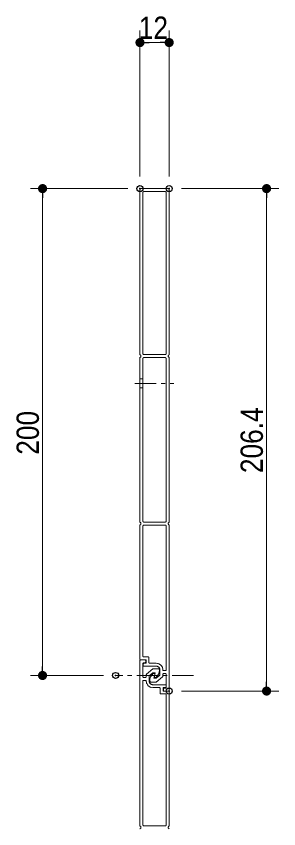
# Model space of a CAD drawing. Units: millimetres, scale not verified. Extents: x -1516 to 1516, y -761 to 761.
# Drawn here: x 171.3 to 279.1, y -381 to -47.2 of the extents above; entities that cross this region are included whole.
import ezdxf
from ezdxf.enums import TextEntityAlignment as Align

# ---------------------------------------------------------------- set-up
doc = ezdxf.new("R2010")
doc.units = ezdxf.units.MM
doc.header["$LTSCALE"] = 5
doc.header["$PDMODE"] = 32
doc.header["$PDSIZE"] = 2.5
doc.linetypes.add('USER1', pattern=[1.11, 0.71, -0.4])
doc.linetypes.add('USER2', pattern=[2.91, 1.76, -0.4, 0.35, -0.4])
for name, color, linetype, lineweight in [('0-1_3一般', 7, 'Continuous', 15), ('0-2_2寸法-1', 7, 'Continuous', 15), ('0-3_0', 7, 'Continuous', 25)]:
    doc.layers.add(name, color=color, linetype=linetype, lineweight=lineweight)
doc.layers.add('0-4_Defpoints', color=7, linetype='Continuous')
doc.styles.add('ＭＳ Ｐゴシック', font='')
doc.styles.get('ＭＳ Ｐゴシック').set_extended_font_data('MS PGothic')

# ---------------------------------------------------------------- blocks, each defined once
blk = doc.blocks.new('_Dot')
at = {"layer": '0-3_0'}
blk.add_line((-2.5, 0), (-5, 0), dxfattribs=at)
for points in [[(0, 0), (-2.5, 0), (-2.48, 0.313)], [(0, 0), (-2.48, -0.313), (-2.5, 0)], [(0, 0), (-2.48, 0.313), (-2.421, 0.622)], [(0, 0), (-2.421, -0.622), (-2.48, -0.313)], [(0, 0), (-2.421, 0.622), (-2.324, 0.92)], [(0, 0), (-2.324, -0.92), (-2.421, -0.622)], [(0, 0), (-2.324, 0.92), (-2.191, 1.204)], [(0, 0), (-2.191, -1.204), (-2.324, -0.92)], [(0, 0), (-2.191, 1.204), (-2.023, 1.469)], [(0, 0), (-2.023, -1.469), (-2.191, -1.204)], [(0, 0), (-2.023, 1.469), (-1.822, 1.711)], [(0, 0), (-1.822, -1.711), (-2.023, -1.469)], [(0, 0), (-1.822, 1.711), (-1.594, 1.926)], [(0, 0), (-1.594, -1.926), (-1.822, -1.711)], [(0, 0), (-1.594, 1.926), (-1.34, 2.111)], [(0, 0), (-1.34, -2.111), (-1.594, -1.926)], [(0, 0), (-1.34, 2.111), (-1.064, 2.262)], [(0, 0), (-1.064, -2.262), (-1.34, -2.111)], [(0, 0), (-1.064, 2.262), (-0.773, 2.378)], [(0, 0), (-0.773, -2.378), (-1.064, -2.262)], [(0, 0), (-0.773, 2.378), (-0.468, 2.456)], [(0, 0), (-0.468, -2.456), (-0.773, -2.378)], [(0, 0), (-0.468, 2.456), (-0.157, 2.495)], [(0, 0), (-0.157, -2.495), (-0.468, -2.456)], [(0, 0), (-0.157, 2.495), (0.157, 2.495)], [(0, 0), (0.157, -2.495), (-0.157, -2.495)], [(0, 0), (0.157, 2.495), (0.468, 2.456)], [(0, 0), (0.468, 2.456), (0.773, 2.378)], [(0, 0), (0.773, 2.378), (1.064, 2.262)], [(0, 0), (1.064, 2.262), (1.34, 2.111)], [(0, 0), (1.34, 2.111), (1.594, 1.926)], [(0, 0), (1.594, 1.926), (1.822, 1.711)], [(0, 0), (1.822, 1.711), (2.023, 1.469)], [(0, 0), (2.023, 1.469), (2.191, 1.204)], [(0, 0), (2.191, 1.204), (2.324, 0.92)], [(0, 0), (2.324, 0.92), (2.421, 0.622)], [(0, 0), (2.421, 0.622), (2.48, 0.313)], [(0, 0), (2.48, 0.313), (2.5, 0)], [(0, 0), (0.468, -2.456), (0.157, -2.495)], [(0, 0), (0.773, -2.378), (0.468, -2.456)], [(0, 0), (1.064, -2.262), (0.773, -2.378)], [(0, 0), (1.34, -2.111), (1.064, -2.262)], [(0, 0), (1.594, -1.926), (1.34, -2.111)], [(0, 0), (1.822, -1.711), (1.594, -1.926)], [(0, 0), (2.023, -1.469), (1.822, -1.711)], [(0, 0), (2.191, -1.204), (2.023, -1.469)], [(0, 0), (2.324, -0.92), (2.191, -1.204)], [(0, 0), (2.421, -0.622), (2.324, -0.92)], [(0, 0), (2.48, -0.313), (2.421, -0.622)], [(0, 0), (2.5, 0), (2.48, -0.313)]]:
    blk.add_solid(points, dxfattribs=at)

msp = doc.modelspace()

# ---------------------------------------------------------------- linework, layer by layer
at = {"layer": '0-1_3一般', "linetype": 'USER1'}
for p, q in [((222.125, -118.5), (222.125, -186.234)), ((233.625, -118), (222.625, -118)), ((223.325, -119.7), (223.325, -185.7)), ((232.425, -119.2), (223.825, -119.2)), ((232.925, -185.7), (232.925, -119.7)), ((234.125, -186.234), (234.125, -118.5)), ((222.125, -179.85), (222.125, -176.15)), ((222.125, -176.15), (222.125, -179.85)), ((232.425, -186.2), (223.825, -186.2)), ((222.125, -187.366), (222.125, -255.034)), ((223.325, -187.9), (223.325, -254.5)), ((223.825, -187.4), (232.425, -187.4)), ((232.925, -254.5), (232.925, -187.9)), ((234.125, -255.034), (234.125, -187.366)), ((223.325, -196.15), (222.125, -196.15)), ((223.325, -199.85), (223.325, -196.15)), ((223.325, -199.85), (223.325, -196.15)), ((222.125, -199.85), (223.325, -199.85)), ((222.125, -199.85), (223.325, -199.85)), ((222.125, -256.166), (222.125, -311.3)), ((222.125, -256.166), (222.125, -259.813)), ((222.125, -256.166), (222.125, -259.813)), ((223.325, -256.7), (223.325, -310.1)), ((223.325, -256.7), (223.325, -259.808)), ((223.325, -256.7), (223.325, -259.808)), ((232.425, -255), (223.825, -255)), ((223.825, -256.2), (232.425, -256.2)), ((223.825, -256.2), (232.125, -256.2)), ((232.925, -315.7), (232.925, -256.7)), ((234.125, -324.1), (234.125, -256.166)), ((223.625, -310.4), (225.525, -310.4)), ((222.125, -311.9), (222.125, -379.834)), ((224.225, -311.6), (222.425, -311.6)), ((223.325, -318.5), (223.325, -313.1)), ((223.425, -313.3), (223.425, -313.9)), ((223.625, -312.8), (224.225, -312.8)), ((224.525, -312.5), (224.525, -311.9)), ((225.825, -310.7), (225.825, -312.7)), ((226.125, -313), (228.825, -313)), ((223.725, -314.2), (228.825, -314.2)), ((227.425, -315.3), (224.832, -317.476)), ((226.032, -318.069), (227.425, -316.9)), ((229.625, -315.3), (227.425, -315.3)), ((227.425, -316.9), (228.434, -316.9)), ((228.434, -316.9), (228.039, -318.376)), ((230.125, -315.806), (230.125, -315.8)), ((230.325, -315.7), (230.325, -317.701)), ((231.825, -316), (232.625, -316)), ((223.325, -320.3), (223.325, -379.3)), ((224.425, -318.8), (223.625, -318.8)), ((224.425, -320), (223.625, -320)), ((224.725, -317.705), (224.725, -318.5)), ((225.925, -320.3), (225.925, -318.299)), ((226.125, -320.194), (226.125, -320.2)), ((231.525, -318.295), (231.525, -317.5)), ((231.825, -317.2), (232.625, -317.2)), ((232.925, -317.5), (232.925, -322.9)), ((232.525, -321.8), (227.425, -321.8)), ((230.125, -323), (227.425, -323)), ((230.425, -325.3), (230.425, -323.3)), ((231.625, -323), (232.525, -323)), ((231.625, -324.4), (231.625, -323)), ((231.725, -323.5), (231.725, -324.1)), ((232.625, -323.2), (232.025, -323.2)), ((232.825, -322.7), (232.825, -322.1)), ((232.625, -325.6), (230.725, -325.6)), ((233.825, -324.4), (231.625, -324.4)), ((232.025, -324.4), (233.825, -324.4)), ((232.925, -379.3), (232.925, -325.9)), ((234.125, -379.834), (234.125, -324.7)), ((222.125, -379.834), (222.125, -376.187)), ((222.125, -379.834), (222.125, -376.187)), ((223.325, -379.3), (223.325, -376.192)), ((223.325, -379.3), (223.325, -376.192)), ((232.125, -379.8), (223.825, -379.8)), ((232.425, -379.8), (223.825, -379.8))]:
    msp.add_line(p, q, dxfattribs=at)
at = {"layer": '0-1_3一般'}
for p, q in [((222.125, -118.5), (222.125, -186.234)), ((233.625, -118), (222.625, -118)), ((223.325, -119.7), (223.325, -185.7)), ((232.425, -119.2), (223.825, -119.2)), ((232.925, -185.7), (232.925, -119.7)), ((234.125, -186.234), (234.125, -118.5)), ((232.425, -186.2), (223.825, -186.2)), ((222.125, -187.366), (222.125, -255.034)), ((223.325, -187.9), (223.325, -254.5)), ((223.825, -187.4), (232.425, -187.4)), ((232.925, -254.5), (232.925, -187.9)), ((234.125, -255.034), (234.125, -187.366)), ((222.125, -256.166), (222.125, -311.3)), ((223.325, -256.7), (223.325, -310.1)), ((232.425, -255), (223.825, -255)), ((223.825, -256.2), (232.425, -256.2)), ((232.925, -315.7), (232.925, -256.7)), ((234.125, -324.1), (234.125, -256.166)), ((223.625, -310.4), (225.525, -310.4)), ((222.125, -311.9), (222.125, -379.834)), ((224.225, -311.6), (222.425, -311.6)), ((223.325, -318.5), (223.325, -313.1)), ((223.425, -313.3), (223.425, -313.9)), ((223.625, -312.8), (224.225, -312.8)), ((224.525, -312.5), (224.525, -311.9)), ((225.825, -310.7), (225.825, -312.7)), ((226.125, -313), (228.825, -313)), ((223.725, -314.2), (228.825, -314.2)), ((227.425, -315.3), (224.832, -317.476)), ((226.032, -318.069), (227.425, -316.9)), ((229.625, -315.3), (227.425, -315.3)), ((227.425, -316.9), (228.434, -316.9)), ((228.434, -316.9), (228.039, -318.376)), ((230.125, -315.806), (230.125, -315.8)), ((230.325, -315.7), (230.325, -317.701)), ((231.825, -316), (232.625, -316)), ((223.325, -320.3), (223.325, -379.3)), ((224.425, -318.8), (223.625, -318.8)), ((224.425, -320), (223.625, -320)), ((224.725, -317.705), (224.725, -318.5)), ((225.925, -320.3), (225.925, -318.299)), ((226.125, -320.194), (226.125, -320.2)), ((231.525, -318.295), (231.525, -317.5)), ((231.825, -317.2), (232.625, -317.2)), ((232.925, -317.5), (232.925, -322.9)), ((232.525, -321.8), (227.425, -321.8)), ((230.125, -323), (227.425, -323)), ((230.425, -325.3), (230.425, -323.3)), ((231.625, -323), (232.525, -323)), ((231.625, -324.4), (231.625, -323)), ((231.725, -323.5), (231.725, -324.1)), ((232.625, -323.2), (232.025, -323.2)), ((232.825, -322.7), (232.825, -322.1)), ((232.625, -325.6), (230.725, -325.6)), ((233.825, -324.4), (231.625, -324.4)), ((232.025, -324.4), (233.825, -324.4)), ((232.925, -379.3), (232.925, -325.9)), ((234.125, -379.834), (234.125, -324.7)), ((232.425, -379.8), (223.825, -379.8))]:
    msp.add_line(p, q, dxfattribs=at)
at = {"layer": '0-1_3一般', "linetype": 'USER2'}
for p, q in [((219.978, -198), (235.978, -198)), ((244.125, -318), (212.125, -318))]:
    msp.add_line(p, q, dxfattribs=at)
at = {"layer": '0-1_3一般', "linetype": 'USER1'}
for points in [[(223.325, -256.7), (223.327, -256.68), (223.33, -256.661), (223.334, -256.642), (223.338, -256.623), (223.343, -256.604), (223.349, -256.586), (223.355, -256.568), (223.361, -256.55), (223.369, -256.532), (223.376, -256.515), (223.385, -256.498), (223.394, -256.481), (223.404, -256.465), (223.414, -256.448), (223.425, -256.432), (223.436, -256.416), (223.448, -256.401), (223.461, -256.385), (223.474, -256.37), (223.488, -256.355), (223.502, -256.341), (223.517, -256.327), (223.531, -256.314), (223.546, -256.302), (223.562, -256.29), (223.577, -256.279), (223.593, -256.269), (223.61, -256.26), (223.626, -256.251), (223.643, -256.243), (223.66, -256.235), (223.677, -256.229), (223.695, -256.223), (223.712, -256.217), (223.73, -256.213), (223.749, -256.209), (223.767, -256.206), (223.786, -256.203), (223.806, -256.201)], [(223.331, -256.661), (223.327, -256.68), (223.325, -256.7), (223.327, -256.68), (223.331, -256.661), (223.334, -256.642), (223.338, -256.623), (223.343, -256.604), (223.349, -256.586), (223.355, -256.568), (223.361, -256.55), (223.369, -256.532), (223.376, -256.515), (223.385, -256.498), (223.394, -256.481), (223.404, -256.465), (223.414, -256.448), (223.425, -256.432), (223.436, -256.416), (223.448, -256.401), (223.461, -256.385), (223.474, -256.37), (223.488, -256.355), (223.502, -256.341), (223.517, -256.327), (223.531, -256.314), (223.546, -256.302), (223.562, -256.29), (223.577, -256.279), (223.593, -256.269), (223.61, -256.26), (223.626, -256.251), (223.643, -256.243), (223.66, -256.235), (223.677, -256.229), (223.695, -256.223), (223.712, -256.217), (223.73, -256.213), (223.749, -256.209), (223.767, -256.206)], [(223.335, -256.623), (223.332, -256.642), (223.329, -256.661), (223.327, -256.68), (223.325, -256.7)], [(223.806, -256.201), (223.825, -256.2), (223.806, -256.201), (223.786, -256.203), (223.767, -256.206), (223.749, -256.209), (223.73, -256.213), (223.712, -256.217), (223.695, -256.223), (223.677, -256.229), (223.66, -256.235), (223.643, -256.243), (223.626, -256.251), (223.61, -256.26), (223.593, -256.269), (223.577, -256.279), (223.562, -256.29), (223.546, -256.302), (223.531, -256.314), (223.517, -256.327), (223.502, -256.341), (223.488, -256.355), (223.474, -256.37), (223.461, -256.385), (223.448, -256.401), (223.436, -256.416), (223.425, -256.432), (223.414, -256.448), (223.404, -256.465), (223.394, -256.481), (223.385, -256.498), (223.376, -256.515), (223.369, -256.532), (223.361, -256.55), (223.355, -256.568), (223.349, -256.586), (223.343, -256.604), (223.338, -256.623), (223.334, -256.642), (223.331, -256.661)], [(223.767, -256.206), (223.786, -256.203), (223.806, -256.201), (223.825, -256.2), (223.805, -256.201), (223.786, -256.203), (223.767, -256.206), (223.748, -256.209), (223.73, -256.213), (223.712, -256.217), (223.694, -256.223), (223.676, -256.229), (223.659, -256.236), (223.641, -256.243), (223.624, -256.251), (223.608, -256.26), (223.591, -256.269), (223.575, -256.28), (223.559, -256.291), (223.543, -256.302), (223.528, -256.315), (223.512, -256.328), (223.497, -256.341), (223.483, -256.356), (223.468, -256.371), (223.455, -256.386), (223.442, -256.401), (223.43, -256.417), (223.418, -256.433), (223.407, -256.449), (223.397, -256.465), (223.387, -256.482), (223.378, -256.499), (223.37, -256.516), (223.363, -256.533), (223.356, -256.551), (223.35, -256.568), (223.344, -256.586), (223.339, -256.605), (223.335, -256.623)], [(222.425, -311.6), (224.625, -311.6), (224.625, -313), (223.725, -313)], [(226.625, -320.7), (228.825, -320.7), (231.418, -318.524)], [(230.218, -317.931), (228.825, -319.1), (227.816, -319.1), (228.211, -317.624)], [(223.327, -379.32), (223.325, -379.3), (223.327, -379.32), (223.331, -379.339), (223.334, -379.358), (223.338, -379.377), (223.343, -379.396), (223.349, -379.414), (223.355, -379.432), (223.361, -379.45), (223.369, -379.468), (223.376, -379.485), (223.385, -379.502), (223.394, -379.519), (223.404, -379.535), (223.414, -379.552), (223.425, -379.568), (223.436, -379.584), (223.448, -379.599), (223.461, -379.615), (223.474, -379.63), (223.488, -379.645), (223.502, -379.659), (223.517, -379.673), (223.531, -379.686), (223.546, -379.698), (223.562, -379.71), (223.577, -379.721), (223.593, -379.731), (223.61, -379.74), (223.626, -379.749), (223.643, -379.757), (223.66, -379.765), (223.677, -379.771), (223.695, -379.777), (223.712, -379.783), (223.73, -379.787), (223.749, -379.791), (223.767, -379.794), (223.786, -379.797)], [(223.334, -379.358), (223.331, -379.339), (223.327, -379.32), (223.325, -379.3), (223.327, -379.32), (223.33, -379.339), (223.334, -379.358), (223.338, -379.377), (223.343, -379.396), (223.349, -379.414), (223.355, -379.432), (223.361, -379.45), (223.369, -379.468), (223.376, -379.485), (223.385, -379.502), (223.394, -379.519), (223.404, -379.535), (223.414, -379.552), (223.425, -379.568), (223.436, -379.584), (223.448, -379.599), (223.461, -379.615), (223.474, -379.63), (223.488, -379.645), (223.502, -379.659), (223.517, -379.673), (223.531, -379.686), (223.546, -379.698), (223.562, -379.71), (223.577, -379.721), (223.593, -379.731), (223.61, -379.74), (223.626, -379.749), (223.643, -379.757), (223.66, -379.765), (223.677, -379.771), (223.695, -379.777), (223.712, -379.783), (223.73, -379.787), (223.749, -379.791)], [(223.825, -379.8), (223.805, -379.799), (223.786, -379.797), (223.767, -379.794), (223.748, -379.791), (223.73, -379.787), (223.712, -379.783), (223.694, -379.777), (223.676, -379.771), (223.659, -379.764), (223.641, -379.757), (223.624, -379.749), (223.608, -379.74), (223.591, -379.731), (223.575, -379.72), (223.559, -379.709), (223.543, -379.698), (223.528, -379.685), (223.512, -379.672), (223.497, -379.659), (223.483, -379.644), (223.468, -379.629), (223.455, -379.614), (223.442, -379.599), (223.43, -379.583), (223.418, -379.567), (223.407, -379.551), (223.397, -379.535), (223.387, -379.518), (223.378, -379.501), (223.37, -379.484), (223.363, -379.467), (223.356, -379.449), (223.35, -379.432), (223.344, -379.414), (223.339, -379.395), (223.335, -379.377), (223.332, -379.358), (223.329, -379.339), (223.327, -379.32)], [(223.786, -379.797), (223.806, -379.799), (223.825, -379.8), (223.806, -379.799), (223.786, -379.797), (223.767, -379.794), (223.749, -379.791), (223.73, -379.787), (223.712, -379.783), (223.695, -379.777), (223.677, -379.771), (223.66, -379.765), (223.643, -379.757), (223.626, -379.749), (223.61, -379.74), (223.593, -379.731), (223.577, -379.721), (223.562, -379.71), (223.546, -379.698), (223.531, -379.686), (223.517, -379.673), (223.502, -379.659), (223.488, -379.645), (223.474, -379.63), (223.461, -379.615), (223.448, -379.599), (223.436, -379.584), (223.425, -379.568), (223.414, -379.552), (223.404, -379.535), (223.394, -379.519), (223.385, -379.502), (223.376, -379.485), (223.369, -379.468), (223.361, -379.45), (223.355, -379.432), (223.349, -379.414), (223.343, -379.396), (223.338, -379.377), (223.334, -379.358)], [(223.749, -379.791), (223.767, -379.794), (223.786, -379.797), (223.806, -379.799), (223.825, -379.8)]]:
    msp.add_lwpolyline(points, dxfattribs=at)
at = {"layer": '0-1_3一般'}
for points in [[(222.425, -311.6), (224.625, -311.6), (224.625, -313), (223.725, -313)], [(226.625, -320.7), (228.825, -320.7), (231.418, -318.524)], [(230.218, -317.931), (228.825, -319.1), (227.816, -319.1), (228.211, -317.624)]]:
    msp.add_lwpolyline(points, dxfattribs=at)
at = {"layer": '0-1_3一般', "linetype": 'USER1'}
for centre, radius, start, end in [((222.625, -118.5), 0.5, 90, 180), ((223.825, -119.7), 0.5, 90, 180), ((232.425, -119.7), 0.5, 0, 90), ((233.625, -118.5), 0.5, 0, 90), ((221.925, -186.8), 0.6, 289.47122, 70.52878), ((223.825, -185.7), 0.5, 180, 270), ((232.425, -185.7), 0.5, 270, 0), ((234.325, -186.8), 0.6, 109.47122, 250.52878), ((223.825, -187.9), 0.5, 90, 180), ((232.425, -187.9), 0.5, 0, 90), ((221.925, -255.6), 0.6, 289.47122, 70.52878), ((223.825, -254.5), 0.5, 180, 270), ((223.825, -256.7), 0.5, 90, 180), ((232.425, -254.5), 0.5, 270, 0), ((232.425, -256.7), 0.5, 0, 90), ((234.325, -255.6), 0.6, 109.47122, 250.52878), ((223.625, -310.1), 0.3, 180, 270), ((225.525, -310.7), 0.3, 0, 90), ((222.425, -311.3), 0.3, 180, 270), ((222.425, -311.9), 0.3, 90, 180), ((223.625, -313.1), 0.3, 90, 180), ((223.725, -313.3), 0.3, 90, 180), ((224.225, -311.9), 0.3, 0, 90), ((224.225, -312.5), 0.3, 270, 0), ((226.125, -312.7), 0.3, 180, 270), ((228.825, -315.7), 2.7, 0, 90), ((223.725, -313.9), 0.3, 180, 270), ((226.325, -315.806), 3.8, 308.14451, 0), ((228.825, -315.7), 1.5, 0, 90), ((229.625, -315.8), 0.5, 0, 90), ((231.825, -315.7), 0.3, 180, 270), ((232.625, -315.7), 0.3, 270, 0), ((223.625, -318.5), 0.3, 180, 270), ((223.625, -320.3), 0.3, 90, 180), ((224.425, -318.5), 0.3, 270, 0), ((224.425, -320.3), 0.3, 0, 90), ((225.025, -317.705), 0.3, 130, 180), ((227.425, -320.3), 2.7, 180, 270), ((226.225, -318.299), 0.3, 130, 180), ((227.425, -320.3), 1.5, 180, 270), ((229.925, -320.194), 3.8, 128.14451, 180), ((226.625, -320.2), 0.5, 180, 270), ((227.825, -317.52), 0.4, 345, 128.14451), ((228.425, -318.48), 0.4, 165, 308.14451), ((230.025, -317.701), 0.3, 310, 0), ((231.225, -318.295), 0.3, 310, 0), ((231.825, -317.5), 0.3, 90, 180), ((232.625, -317.5), 0.3, 0, 90), ((230.125, -323.3), 0.3, 0, 90), ((232.025, -323.5), 0.3, 90, 180), ((232.525, -322.1), 0.3, 0, 90), ((232.525, -322.7), 0.3, 270, 0), ((232.625, -322.9), 0.3, 270, 0), ((230.725, -325.3), 0.3, 180, 270), ((232.025, -324.1), 0.3, 180, 270), ((232.625, -325.9), 0.3, 0, 90), ((233.825, -324.1), 0.3, 270, 0), ((233.825, -324.7), 0.3, 0, 90), ((221.925, -380.4), 0.6, 289.47122, 70.52878), ((223.825, -379.3), 0.5, 180, 270), ((232.425, -379.3), 0.5, 270, 0), ((234.325, -380.4), 0.6, 109.47122, 250.52878)]:
    msp.add_arc(centre, radius, start, end, dxfattribs=at)
at = {"layer": '0-1_3一般'}
for centre, radius, start, end in [((222.625, -118.5), 0.5, 90, 180), ((223.825, -119.7), 0.5, 90, 180), ((232.425, -119.7), 0.5, 0, 90), ((233.625, -118.5), 0.5, 0, 90), ((221.925, -186.8), 0.6, 289.47122, 70.52878), ((223.825, -185.7), 0.5, 180, 270), ((232.425, -185.7), 0.5, 270, 0), ((234.325, -186.8), 0.6, 109.47122, 250.52878), ((223.825, -187.9), 0.5, 90, 180), ((232.425, -187.9), 0.5, 0, 90), ((221.925, -255.6), 0.6, 289.47122, 70.52878), ((223.825, -254.5), 0.5, 180, 270), ((223.825, -256.7), 0.5, 90, 180), ((232.425, -254.5), 0.5, 270, 0), ((232.425, -256.7), 0.5, 0, 90), ((234.325, -255.6), 0.6, 109.47122, 250.52878), ((223.625, -310.1), 0.3, 180, 270), ((225.525, -310.7), 0.3, 0, 90), ((222.425, -311.3), 0.3, 180, 270), ((222.425, -311.9), 0.3, 90, 180), ((223.625, -313.1), 0.3, 90, 180), ((223.725, -313.3), 0.3, 90, 180), ((224.225, -311.9), 0.3, 0, 90), ((224.225, -312.5), 0.3, 270, 0), ((226.125, -312.7), 0.3, 180, 270), ((228.825, -315.7), 2.7, 0, 90), ((223.725, -313.9), 0.3, 180, 270), ((226.325, -315.806), 3.8, 308.14451, 0), ((228.825, -315.7), 1.5, 0, 90), ((229.625, -315.8), 0.5, 0, 90), ((231.825, -315.7), 0.3, 180, 270), ((232.625, -315.7), 0.3, 270, 0), ((223.625, -318.5), 0.3, 180, 270), ((223.625, -320.3), 0.3, 90, 180), ((224.425, -318.5), 0.3, 270, 0), ((224.425, -320.3), 0.3, 0, 90), ((225.025, -317.705), 0.3, 130, 180), ((227.425, -320.3), 2.7, 180, 270), ((226.225, -318.299), 0.3, 130, 180), ((227.425, -320.3), 1.5, 180, 270), ((229.925, -320.194), 3.8, 128.14451, 180), ((226.625, -320.2), 0.5, 180, 270), ((227.825, -317.52), 0.4, 345, 128.14451), ((228.425, -318.48), 0.4, 165, 308.14451), ((230.025, -317.701), 0.3, 310, 0), ((231.225, -318.295), 0.3, 310, 0), ((231.825, -317.5), 0.3, 90, 180), ((232.625, -317.5), 0.3, 0, 90), ((230.125, -323.3), 0.3, 0, 90), ((232.025, -323.5), 0.3, 90, 180), ((232.525, -322.1), 0.3, 0, 90), ((232.525, -322.7), 0.3, 270, 0), ((232.625, -322.9), 0.3, 270, 0), ((230.725, -325.3), 0.3, 180, 270), ((232.025, -324.1), 0.3, 180, 270), ((232.625, -325.9), 0.3, 0, 90), ((233.825, -324.1), 0.3, 270, 0), ((233.825, -324.7), 0.3, 0, 90), ((221.925, -380.4), 0.6, 289.47122, 70.52878), ((223.825, -379.3), 0.5, 180, 270), ((232.425, -379.3), 0.5, 270, 0), ((234.325, -380.4), 0.6, 109.47122, 250.52878)]:
    msp.add_arc(centre, radius, start, end, dxfattribs=at)
at = {"layer": '0-2_2寸法-1'}
for p, q in [((222.125, -113), (222.125, -53)), ((234.125, -113), (234.125, -53)), ((225.877, -58), (230.373, -58)), ((217.125, -118), (177.125, -118)), ((239.125, -118), (279.125, -118)), ((182.125, -314.248), (182.125, -121.752)), ((274.125, -320.648), (274.125, -121.752)), ((207.125, -318), (177.125, -318)), ((239.125, -324.4), (279.125, -324.4))]:
    msp.add_line(p, q, dxfattribs=at)
at = {"layer": '0-4_Defpoints'}
for p in [(234.125, -58), (182.125, -118), (222.125, -118), (234.125, -118), (274.125, -118), (212.125, -318), (234.125, -324.4)]:
    msp.add_point(p, dxfattribs=at)

# ---------------------------------------------------------------- block references
at = {"layer": '0-2_2寸法-1', "xscale": 0.7503418, "yscale": 0.7503418}
for p, rotation in [((222.125, -58), 180), ((182.125, -118), 90), ((274.125, -118), 90), ((182.125, -318), 270), ((274.125, -324.4), 270)]:
    msp.add_blockref('_Dot', p, dxfattribs=dict(at, rotation=rotation))
msp.add_blockref('_Dot', (234.125, -58), dxfattribs=at)

# ---------------------------------------------------------------- texts
at = {"layer": '0-2_2寸法-1', "style": 'ＭＳ Ｐゴシック', "width": 0.9}
msp.add_text('12', height=9.164, dxfattribs=at).set_placement((221.643, -59.24), align=Align.BOTTOM_LEFT)
for s, p in [('200', (183.365, -227.319)), ('206.4', (275.365, -234.866))]:
    msp.add_text(s, height=9.164, rotation=90, dxfattribs=at).set_placement(p, align=Align.BOTTOM_LEFT)

doc.saveas('drawing.dxf')
